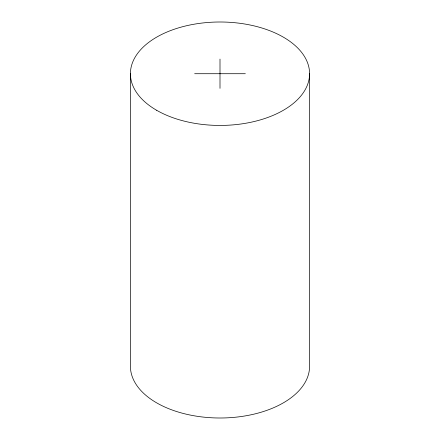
<?xml version="1.0" encoding="UTF-8"?>
<svg xmlns="http://www.w3.org/2000/svg" width="440" height="440" viewBox="0 0 440 440"><rect width="100%" height="100%" fill="white"/><g stroke="black" fill="none" stroke-linecap="round" stroke-linejoin="round"><path stroke-width="0.66" d="M194.662 73.717L245.339 73.717M309.579 73.717L309.579 366.284A89.579 51.717 0 0 1 220 418A89.579 51.717 0 0 1 130.422 366.284L130.422 73.717M220 59.092L220 88.347M156.656 110.286A89.579 51.717 0 0 0 306.526 87.104A89.579 51.717 0 0 0 196.818 23.76A89.579 51.717 0 0 0 156.656 110.286"/></g></svg>
